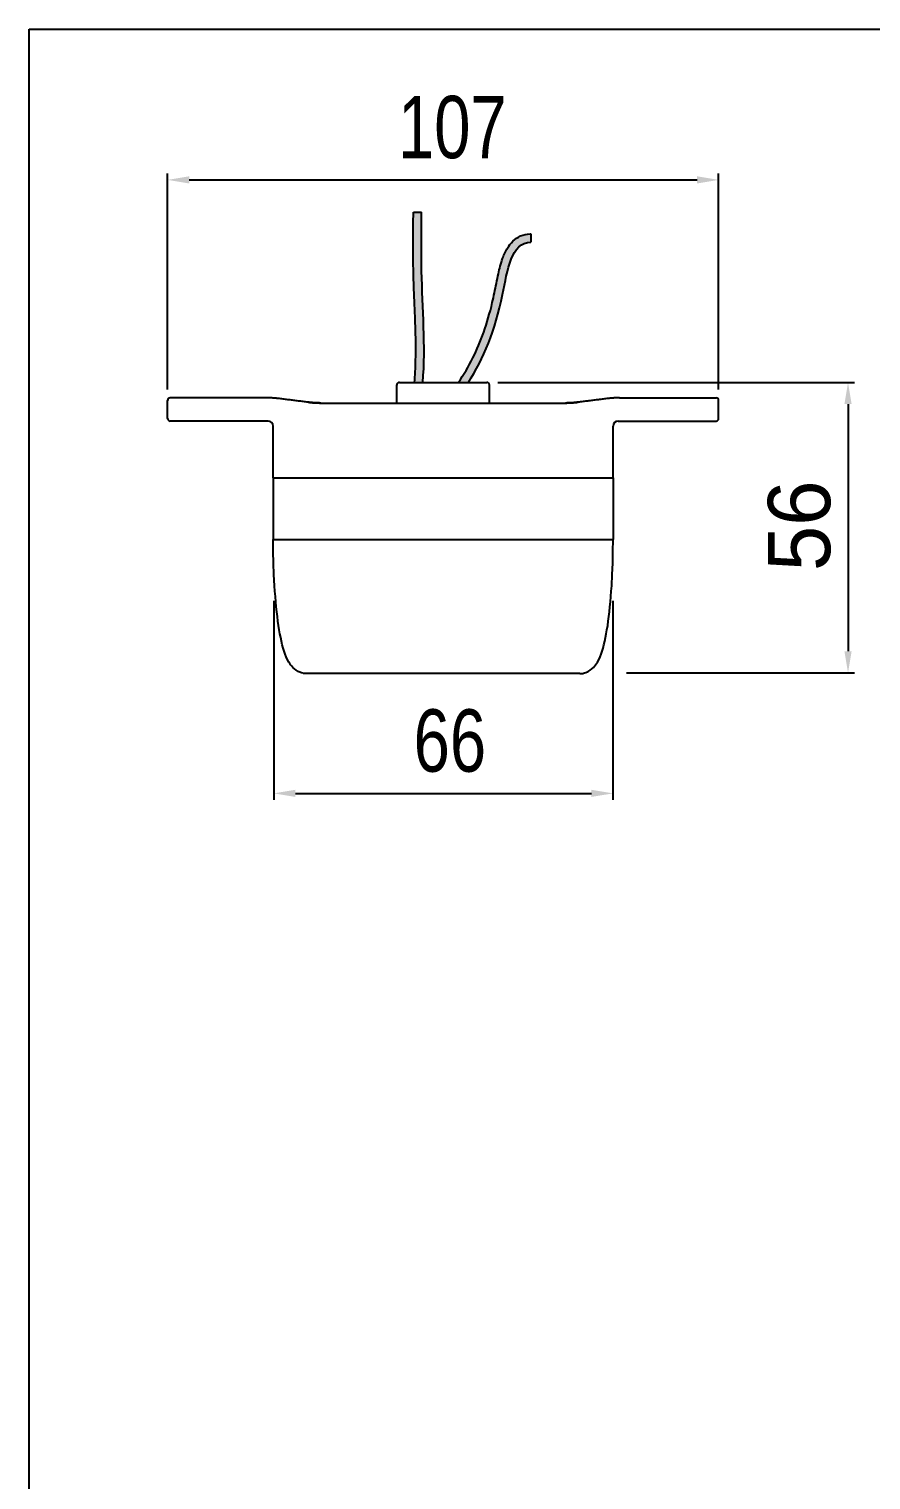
# Model space of a CAD drawing. Header units: millimetres. Extents: x 30232679 to 30326002, y -948068 to -920528.
# Drawn here: x 30289215 to 30292841, y -928968 to -922723 of the extents above; entities that cross this region are included whole.
import ezdxf

# ---------------------------------------------------------------- set-up
doc = ezdxf.new("R2010")
doc.units = ezdxf.units.MM
doc.header["$LTSCALE"] = 600
doc.header["$MEASUREMENT"] = 0
doc.layers.get('0').update_dxf_attribs({"linetype": 'CONTINUOUS'})
doc.layers.add('PARKING', color=7, linetype='CONTINUOUS')
doc.styles.add('돋움', font='Dotum.ttf')

msp = doc.modelspace()

# ---------------------------------------------------------------- hatches: boundary and pattern name
at = {"layer": 'PARKING', "linetype": 'Continuous'}
h = msp.add_hatch(color=256, dxfattribs=at)
edge = h.paths.add_edge_path()
edge.add_spline(control_points=[(30290870.4, -923512.2), (30290869.9, -923552.7), (30290869.4, -923593.3), (30290869.2, -923666.1), (30290869.3, -923698.2), (30290870.2, -923762.6), (30290871, -923795), (30290873.8, -923871.8), (30290875.7, -923916.1), (30290879.8, -924024.8), (30290881.5, -924088.7), (30290879.4, -924182.8), (30290878, -924213.7), (30290875.5, -924244.4)], knot_values=[34.6467, 34.6467, 34.6467, 34.6467, 40.137055, 40.137055, 44.452181, 44.452181, 48.767307, 48.767307, 54.724734, 54.724734, 63.431233, 63.431233, 67.73776, 67.73776, 67.73776, 67.73776], degree=3, periodic=0)
edge.add_line((30290875.5, -924244.5), (30290911.1, -924244.5))
edge.add_spline(control_points=[(30290911.1, -924244.4), (30290923.4, -924087.2), (30290902.2, -923840), (30290904.9, -923596.7), (30290905.8, -923512.2)], knot_values=[34.776368, 34.776368, 34.776368, 34.776368, 56.30197, 67.756206, 67.756206, 67.756206, 67.756206], degree=3, periodic=0)
edge.add_line((30290905.8, -923512.2), (30290870.4, -923512.2))
h = msp.add_hatch(color=256, dxfattribs=at)
edge = h.paths.add_edge_path()
edge.add_spline(control_points=[(30291106.9, -924244.4), (30291173.5, -924142.9), (30291253.9, -923941.5), (30291290.9, -923641), (30291376.2, -923641)], knot_values=[44.104277, 44.104277, 44.104277, 44.104277, 61.345862, 72.889196, 72.889196, 72.889196, 72.889196], degree=3, periodic=0)
edge.add_line((30291376.2, -923641), (30291376.2, -923605.5))
edge.add_spline(control_points=[(30291376.2, -923605.5), (30291375.1, -923605.5), (30291374.1, -923605.5), (30291358.6, -923605.9), (30291344.7, -923608.9), (30291319.6, -923619.7), (30291308.5, -923627.4), (30291289.8, -923645.3), (30291282.1, -923655.5), (30291266.9, -923680.4), (30291260.2, -923695.6), (30291247.1, -923732.5), (30291241.3, -923754.7), (30291230.2, -923804.5), (30291225, -923832.2), (30291216.6, -923872.9), (30291213.4, -923887.1), (30291188.4, -923992.5), (30291160.8, -924070.2), (30291108, -924176.4), (30291087.1, -924211.4), (30291064.1, -924244.4)], knot_values=[42.939216, 42.939216, 42.939216, 42.939216, 43.043756, 43.043756, 44.453313, 44.453313, 45.86287, 45.86287, 47.272427, 47.272427, 49.111082, 49.111082, 51.527429, 51.527429, 54.462027, 54.462027, 56.102441, 56.102441, 66.896007, 66.896007, 72.889196, 72.889196, 72.889196, 72.889196], degree=3, periodic=0)
edge.add_line((30291064, -924244.5), (30291106.8, -924244.5))

# ---------------------------------------------------------------- linework, layer by layer
at = {"color": 1}
for p, q in [((30289811.8, -924275.4, 14196.4), (30289811.8, -923344.9, 14196.4)), ((30289905, -923372.8, 14196.4), (30292091.7, -923372.8, 14196.4)), ((30292184.8, -924275.4, 14196.4), (30292184.8, -923344.9, 14196.4)), ((30291233.4, -924244.5, 14196.4), (30292769.9, -924244.5, 14196.4)), ((30292742, -924337.7, 14196.4), (30292742, -925401.6, 14196.4)), ((30290268.9, -925184.9, 14196.4), (30290268.9, -926041.1, 14196.4)), ((30291729.8, -925184.9, 14196.4), (30291729.8, -926041.1, 14196.4)), ((30291788.6, -925494.7, 14196.4), (30292769.9, -925494.7, 14196.4)), ((30290362.1, -926013.2, 14196.4), (30291636.6, -926013.2, 14196.4))]:
    msp.add_line(p, q, dxfattribs=at)
at = {"color": 2}
msp.add_line((30290870.4, -923512.2, 14196.4), (30290905.8, -923512.2, 14196.4), dxfattribs=at)
at = {"color": 1}
for points in [[(30289905, -923357.3, 14196.4), (30289905, -923388.3, 14196.4), (30289811.8, -923372.8, 14196.4)], [(30292091.7, -923357.3, 14196.4), (30292091.7, -923388.3, 14196.4), (30292184.8, -923372.8, 14196.4)], [(30292726.5, -924337.7, 14196.4), (30292757.5, -924337.7, 14196.4), (30292742, -924244.5, 14196.4)], [(30292726.5, -925401.6, 14196.4), (30292757.5, -925401.6, 14196.4), (30292742, -925494.7, 14196.4)], [(30290362.1, -925997.7, 14196.4), (30290362.1, -926028.7, 14196.4), (30290268.9, -926013.2, 14196.4)], [(30291636.6, -925997.7, 14196.4), (30291636.6, -926028.7, 14196.4), (30291729.8, -926013.2, 14196.4)]]:
    msp.add_solid(points, dxfattribs=at)
at = {"layer": 'PARKING', "color": 3}
for p, q in [((30289215.1, -945972.3), (30289215.1, -922723.5)), ((30289215.1, -922723.5), (30320213.5, -922723.5))]:
    msp.add_line(p, q, dxfattribs=at)
at = {"layer": 'PARKING', "linetype": 'Continuous'}
for p, q in [((30291376.2, -923605.5, 14196.4), (30291376.2, -923641, 14196.4)), ((30290809.8, -924244.5, 14196.4), (30291186.8, -924244.5, 14196.4)), ((30290875.5, -924244.5, 14196.4), (30290911.1, -924244.5, 14196.4)), ((30291064.1, -924244.5, 14196.4), (30291106.9, -924244.5, 14196.4)), ((30290238.9, -924310.9, 14196.4), (30289822.9, -924310.9, 14196.4)), ((30290241.1, -924310.9, 14196.4), (30290238.9, -924310.9, 14196.4)), ((30290243.4, -924310.9, 14196.4), (30290241.1, -924310.9, 14196.4)), ((30290245.7, -924311, 14196.4), (30290243.4, -924310.9, 14196.4)), ((30290248, -924311, 14196.4), (30290245.7, -924311, 14196.4)), ((30290250.3, -924311.1, 14196.4), (30290248, -924311, 14196.4)), ((30290252.6, -924311.1, 14196.4), (30290250.3, -924311.1, 14196.4)), ((30290254.9, -924311.2, 14196.4), (30290252.6, -924311.1, 14196.4)), ((30290257.2, -924311.3, 14196.4), (30290254.9, -924311.2, 14196.4)), ((30290259.5, -924311.4, 14196.4), (30290257.2, -924311.3, 14196.4)), ((30290261.8, -924311.5, 14196.4), (30290259.5, -924311.4, 14196.4)), ((30290264.1, -924311.6, 14196.4), (30290261.8, -924311.5, 14196.4)), ((30290266.4, -924311.8, 14196.4), (30290264.1, -924311.6, 14196.4)), ((30290268.6, -924311.9, 14196.4), (30290266.4, -924311.8, 14196.4)), ((30290270.9, -924312.1, 14196.4), (30290268.6, -924311.9, 14196.4)), ((30290273.2, -924312.2, 14196.4), (30290270.9, -924312.1, 14196.4)), ((30290798.7, -924333.1, 14196.4), (30290798.7, -924255.5, 14196.4)), ((30291197.9, -924333.1, 14196.4), (30291197.9, -924255.5, 14196.4)), ((30291725.7, -924312.1, 14196.4), (30291723.4, -924312.2, 14196.4)), ((30291728, -924311.9, 14196.4), (30291725.7, -924312.1, 14196.4)), ((30291730.3, -924311.8, 14196.4), (30291728, -924311.9, 14196.4)), ((30291732.6, -924311.6, 14196.4), (30291730.3, -924311.8, 14196.4)), ((30291734.9, -924311.5, 14196.4), (30291732.6, -924311.6, 14196.4)), ((30291737.2, -924311.4, 14196.4), (30291734.9, -924311.5, 14196.4)), ((30291739.5, -924311.3, 14196.4), (30291737.2, -924311.4, 14196.4)), ((30291741.8, -924311.2, 14196.4), (30291739.5, -924311.3, 14196.4)), ((30291744.1, -924311.1, 14196.4), (30291741.8, -924311.2, 14196.4)), ((30291746.3, -924311.1, 14196.4), (30291744.1, -924311.1, 14196.4)), ((30291748.6, -924311, 14196.4), (30291746.3, -924311.1, 14196.4)), ((30291750.9, -924311, 14196.4), (30291748.6, -924311, 14196.4)), ((30291753.2, -924310.9, 14196.4), (30291750.9, -924311, 14196.4)), ((30291755.5, -924310.9, 14196.4), (30291753.2, -924310.9, 14196.4)), ((30291757.8, -924310.9, 14196.4), (30291755.5, -924310.9, 14196.4)), ((30291757.8, -924310.9, 14196.4), (30292173.7, -924310.9, 14196.4)), ((30289811.8, -924399.6, 14196.4), (30289811.8, -924322, 14196.4)), ((30290275.5, -924312.4, 14196.4), (30290273.2, -924312.2, 14196.4)), ((30290277.8, -924312.6, 14196.4), (30290275.5, -924312.4, 14196.4)), ((30290280.1, -924312.8, 14196.4), (30290277.8, -924312.6, 14196.4)), ((30290282.4, -924313.1, 14196.4), (30290280.1, -924312.8, 14196.4)), ((30290284.7, -924313.3, 14196.4), (30290282.4, -924313.1, 14196.4)), ((30290287, -924313.5, 14196.4), (30290284.7, -924313.3, 14196.4)), ((30290289.3, -924313.8, 14196.4), (30290287, -924313.5, 14196.4)), ((30290291.6, -924314.1, 14196.4), (30290289.3, -924313.8, 14196.4)), ((30290293.9, -924314.3, 14196.4), (30290291.6, -924314.1, 14196.4)), ((30290298.9, -924315, 14196.4), (30290293.9, -924314.3, 14196.4)), ((30290304, -924315.6, 14196.4), (30290298.9, -924315, 14196.4)), ((30290309.1, -924316.2, 14196.4), (30290304, -924315.6, 14196.4)), ((30290314.2, -924316.9, 14196.4), (30290309.1, -924316.2, 14196.4)), ((30290319.3, -924317.5, 14196.4), (30290314.2, -924316.9, 14196.4)), ((30290324.3, -924318.1, 14196.4), (30290319.3, -924317.5, 14196.4)), ((30290329.4, -924318.8, 14196.4), (30290324.3, -924318.1, 14196.4)), ((30290334.5, -924319.4, 14196.4), (30290329.4, -924318.8, 14196.4)), ((30290339.6, -924320.1, 14196.4), (30290334.5, -924319.4, 14196.4)), ((30290344.7, -924320.7, 14196.4), (30290339.6, -924320.1, 14196.4)), ((30290349.8, -924321.3, 14196.4), (30290344.7, -924320.7, 14196.4)), ((30290355, -924322, 14196.4), (30290349.8, -924321.3, 14196.4)), ((30290360.1, -924322.6, 14196.4), (30290355, -924322, 14196.4)), ((30290365.2, -924323.3, 14196.4), (30290360.1, -924322.6, 14196.4)), ((30290370.3, -924323.9, 14196.4), (30290365.2, -924323.3, 14196.4)), ((30290375.4, -924324.5, 14196.4), (30290370.3, -924323.9, 14196.4)), ((30290380.5, -924325.2, 14196.4), (30290375.4, -924324.5, 14196.4)), ((30290385.7, -924325.8, 14196.4), (30290380.5, -924325.2, 14196.4)), ((30290390.8, -924326.5, 14196.4), (30290385.7, -924325.8, 14196.4)), ((30290395.9, -924327.1, 14196.4), (30290390.8, -924326.5, 14196.4)), ((30290401.1, -924327.7, 14196.4), (30290395.9, -924327.1, 14196.4)), ((30290406.2, -924328.4, 14196.4), (30290401.1, -924327.7, 14196.4)), ((30290411.3, -924329, 14196.4), (30290406.2, -924328.4, 14196.4)), ((30290416.5, -924329.7, 14196.4), (30290411.3, -924329, 14196.4)), ((30290416.5, -924329.7, 14196.4), (30290418.8, -924329.9, 14196.4)), ((30290418.8, -924329.9, 14196.4), (30290416.5, -924329.7, 14196.4)), ((30290418.8, -924329.9, 14196.4), (30290421.1, -924330.2, 14196.4)), ((30290421, -924330.2, 14196.4), (30290418.8, -924329.9, 14196.4)), ((30290423.3, -924330.5, 14196.4), (30290421, -924330.2, 14196.4)), ((30290421.1, -924330.2, 14196.4), (30290423.3, -924330.5, 14196.4)), ((30290423.3, -924330.5, 14196.4), (30290425.6, -924330.7, 14196.4)), ((30290425.6, -924330.7, 14196.4), (30290423.3, -924330.5, 14196.4)), ((30290425.6, -924330.7, 14196.4), (30290427.9, -924330.9, 14196.4)), ((30290427.9, -924330.9, 14196.4), (30290425.6, -924330.7, 14196.4)), ((30290427.9, -924330.9, 14196.4), (30290430.2, -924331.2, 14196.4)), ((30290430.2, -924331.2, 14196.4), (30290427.9, -924330.9, 14196.4)), ((30290430.2, -924331.2, 14196.4), (30290432.5, -924331.4, 14196.4)), ((30290432.5, -924331.4, 14196.4), (30290430.2, -924331.2, 14196.4)), ((30290432.5, -924331.4, 14196.4), (30290434.8, -924331.6, 14196.4)), ((30290434.7, -924331.6, 14196.4), (30290432.5, -924331.4, 14196.4)), ((30290437, -924331.7, 14196.4), (30290434.7, -924331.6, 14196.4)), ((30290434.8, -924331.6, 14196.4), (30290437.1, -924331.8, 14196.4)), ((30290439.3, -924331.9, 14196.4), (30290437, -924331.7, 14196.4)), ((30290437.1, -924331.8, 14196.4), (30290439.4, -924331.9, 14196.4)), ((30290441.6, -924332.1, 14196.4), (30290439.3, -924331.9, 14196.4)), ((30290439.4, -924331.9, 14196.4), (30290441.7, -924332.1, 14196.4)), ((30290443.9, -924332.2, 14196.4), (30290441.6, -924332.1, 14196.4)), ((30290441.7, -924332.1, 14196.4), (30290443.9, -924332.2, 14196.4)), ((30290443.9, -924332.2, 14196.4), (30290446.2, -924332.4, 14196.4)), ((30290446.2, -924332.4, 14196.4), (30290443.9, -924332.2, 14196.4)), ((30290446.2, -924332.4, 14196.4), (30290448.5, -924332.5, 14196.4)), ((30290448.5, -924332.5, 14196.4), (30290446.2, -924332.4, 14196.4)), ((30290448.5, -924332.5, 14196.4), (30290450.8, -924332.6, 14196.4)), ((30290450.8, -924332.6, 14196.4), (30290448.5, -924332.5, 14196.4)), ((30290450.8, -924332.6, 14196.4), (30290453.1, -924332.7, 14196.4)), ((30290453.1, -924332.7, 14196.4), (30290450.8, -924332.6, 14196.4)), ((30290453.1, -924332.7, 14196.4), (30290455.4, -924332.8, 14196.4)), ((30290455.4, -924332.8, 14196.4), (30290453.1, -924332.7, 14196.4)), ((30290455.4, -924332.8, 14196.4), (30290457.7, -924332.9, 14196.4)), ((30290457.7, -924332.9, 14196.4), (30290455.4, -924332.8, 14196.4)), ((30290457.7, -924332.9, 14196.4), (30290460, -924332.9, 14196.4)), ((30290460, -924332.9, 14196.4), (30290457.7, -924332.9, 14196.4)), ((30290460, -924332.9, 14196.4), (30290462.3, -924333, 14196.4)), ((30290462.3, -924333, 14196.4), (30290460, -924332.9, 14196.4)), ((30290462.3, -924333, 14196.4), (30290464.6, -924333, 14196.4)), ((30290464.6, -924333, 14196.4), (30290462.3, -924333, 14196.4)), ((30290464.6, -924333, 14196.4), (30290466.9, -924333.1, 14196.4)), ((30290466.9, -924333.1, 14196.4), (30290464.6, -924333, 14196.4)), ((30290466.9, -924333.1, 14196.4), (30290469.2, -924333.1, 14196.4)), ((30290469.2, -924333.1, 14196.4), (30290466.9, -924333.1, 14196.4)), ((30290469.2, -924333.1, 14196.4), (30290471.5, -924333.1, 14196.4)), ((30290471.5, -924333.1, 14196.4), (30290469.2, -924333.1, 14196.4)), ((30290471.5, -924333.1, 14196.4), (30291525.1, -924333.1, 14196.4)), ((30291525.1, -924333.1, 14196.4), (30291527.4, -924333.1, 14196.4)), ((30291527.4, -924333.1, 14196.4), (30291525.1, -924333.1, 14196.4)), ((30291527.4, -924333.1, 14196.4), (30291529.7, -924333.1, 14196.4)), ((30291529.7, -924333.1, 14196.4), (30291527.4, -924333.1, 14196.4)), ((30291529.7, -924333.1, 14196.4), (30291532, -924333, 14196.4)), ((30291532, -924333, 14196.4), (30291529.7, -924333.1, 14196.4)), ((30291532, -924333, 14196.4), (30291534.3, -924333, 14196.4)), ((30291534.3, -924333, 14196.4), (30291532, -924333, 14196.4)), ((30291534.3, -924333, 14196.4), (30291536.6, -924332.9, 14196.4)), ((30291536.7, -924332.9, 14196.4), (30291534.3, -924333, 14196.4)), ((30291536.6, -924332.9, 14196.4), (30291538.9, -924332.9, 14196.4)), ((30291539, -924332.9, 14196.4), (30291536.7, -924332.9, 14196.4)), ((30291538.9, -924332.9, 14196.4), (30291541.2, -924332.8, 14196.4)), ((30291541.3, -924332.8, 14196.4), (30291539, -924332.9, 14196.4)), ((30291541.2, -924332.8, 14196.4), (30291543.5, -924332.7, 14196.4)), ((30291543.5, -924332.7, 14196.4), (30291541.3, -924332.8, 14196.4)), ((30291543.5, -924332.7, 14196.4), (30291545.8, -924332.6, 14196.4)), ((30291545.8, -924332.6, 14196.4), (30291543.5, -924332.7, 14196.4)), ((30291545.8, -924332.6, 14196.4), (30291548.1, -924332.5, 14196.4)), ((30291548.1, -924332.5, 14196.4), (30291545.8, -924332.6, 14196.4)), ((30291548.1, -924332.5, 14196.4), (30291550.4, -924332.4, 14196.4)), ((30291550.4, -924332.4, 14196.4), (30291548.1, -924332.5, 14196.4)), ((30291550.4, -924332.4, 14196.4), (30291552.7, -924332.2, 14196.4)), ((30291552.7, -924332.2, 14196.4), (30291550.4, -924332.4, 14196.4)), ((30291552.7, -924332.2, 14196.4), (30291555, -924332.1, 14196.4)), ((30291555, -924332.1, 14196.4), (30291552.7, -924332.2, 14196.4)), ((30291555, -924332.1, 14196.4), (30291557.3, -924331.9, 14196.4)), ((30291557.3, -924331.9, 14196.4), (30291555, -924332.1, 14196.4)), ((30291559.6, -924331.7, 14196.4), (30291557.3, -924331.9, 14196.4)), ((30291557.3, -924331.9, 14196.4), (30291559.6, -924331.8, 14196.4)), ((30291559.6, -924331.8, 14196.4), (30291561.9, -924331.6, 14196.4)), ((30291561.9, -924331.6, 14196.4), (30291559.6, -924331.7, 14196.4)), ((30291561.9, -924331.6, 14196.4), (30291564.2, -924331.4, 14196.4)), ((30291564.2, -924331.4, 14196.4), (30291561.9, -924331.6, 14196.4)), ((30291564.2, -924331.4, 14196.4), (30291566.4, -924331.2, 14196.4)), ((30291566.5, -924331.2, 14196.4), (30291564.2, -924331.4, 14196.4)), ((30291566.4, -924331.2, 14196.4), (30291568.7, -924330.9, 14196.4)), ((30291568.8, -924330.9, 14196.4), (30291566.5, -924331.2, 14196.4)), ((30291568.7, -924330.9, 14196.4), (30291571, -924330.7, 14196.4)), ((30291571, -924330.7, 14196.4), (30291568.8, -924330.9, 14196.4)), ((30291571, -924330.7, 14196.4), (30291573.3, -924330.5, 14196.4)), ((30291573.3, -924330.5, 14196.4), (30291571, -924330.7, 14196.4)), ((30291573.3, -924330.5, 14196.4), (30291575.6, -924330.2, 14196.4)), ((30291575.6, -924330.2, 14196.4), (30291573.3, -924330.5, 14196.4)), ((30291575.6, -924330.2, 14196.4), (30291577.9, -924329.9, 14196.4)), ((30291577.9, -924329.9, 14196.4), (30291575.6, -924330.2, 14196.4)), ((30291577.9, -924329.9, 14196.4), (30291580.2, -924329.7, 14196.4)), ((30291580.2, -924329.7, 14196.4), (30291577.9, -924329.9, 14196.4)), ((30291585.3, -924329, 14196.4), (30291580.2, -924329.7, 14196.4)), ((30291590.4, -924328.4, 14196.4), (30291585.3, -924329, 14196.4)), ((30291595.6, -924327.7, 14196.4), (30291590.4, -924328.4, 14196.4)), ((30291600.7, -924327.1, 14196.4), (30291595.6, -924327.7, 14196.4)), ((30291605.8, -924326.5, 14196.4), (30291600.7, -924327.1, 14196.4)), ((30291611, -924325.8, 14196.4), (30291605.8, -924326.5, 14196.4)), ((30291616.1, -924325.2, 14196.4), (30291611, -924325.8, 14196.4)), ((30291621.2, -924324.5, 14196.4), (30291616.1, -924325.2, 14196.4)), ((30291626.3, -924323.9, 14196.4), (30291621.2, -924324.5, 14196.4)), ((30291631.5, -924323.3, 14196.4), (30291626.3, -924323.9, 14196.4)), ((30291636.6, -924322.6, 14196.4), (30291631.5, -924323.3, 14196.4)), ((30291641.7, -924322, 14196.4), (30291636.6, -924322.6, 14196.4)), ((30291646.8, -924321.3, 14196.4), (30291641.7, -924322, 14196.4)), ((30291651.9, -924320.7, 14196.4), (30291646.8, -924321.3, 14196.4)), ((30291657, -924320.1, 14196.4), (30291651.9, -924320.7, 14196.4)), ((30291662.1, -924319.4, 14196.4), (30291657, -924320.1, 14196.4)), ((30291667.2, -924318.8, 14196.4), (30291662.1, -924319.4, 14196.4)), ((30291672.3, -924318.1, 14196.4), (30291667.2, -924318.8, 14196.4)), ((30291677.4, -924317.5, 14196.4), (30291672.3, -924318.1, 14196.4)), ((30291682.5, -924316.9, 14196.4), (30291677.4, -924317.5, 14196.4)), ((30291687.6, -924316.2, 14196.4), (30291682.5, -924316.9, 14196.4)), ((30291692.6, -924315.6, 14196.4), (30291687.6, -924316.2, 14196.4)), ((30291697.7, -924315, 14196.4), (30291692.6, -924315.6, 14196.4)), ((30291702.8, -924314.3, 14196.4), (30291697.7, -924315, 14196.4)), ((30291705.1, -924314.1, 14196.4), (30291702.8, -924314.3, 14196.4)), ((30291707.4, -924313.8, 14196.4), (30291705.1, -924314.1, 14196.4)), ((30291709.6, -924313.5, 14196.4), (30291707.4, -924313.8, 14196.4)), ((30291711.9, -924313.3, 14196.4), (30291709.6, -924313.5, 14196.4)), ((30291714.2, -924313.1, 14196.4), (30291711.9, -924313.3, 14196.4)), ((30291716.5, -924312.8, 14196.4), (30291714.2, -924313.1, 14196.4)), ((30291718.8, -924312.6, 14196.4), (30291716.5, -924312.8, 14196.4)), ((30291721.1, -924312.4, 14196.4), (30291718.8, -924312.6, 14196.4)), ((30291723.4, -924312.2, 14196.4), (30291721.1, -924312.4, 14196.4)), ((30292184.8, -924399.6, 14196.4), (30292184.8, -924322, 14196.4)), ((30290244.3, -924410.7, 14196.4), (30289822.9, -924410.7, 14196.4)), ((30290266.5, -924654.7, 14196.4), (30290266.5, -924432.9, 14196.4)), ((30291730.2, -924654.7, 14196.4), (30291730.2, -924432.9, 14196.4)), ((30291752.3, -924410.7, 14196.4), (30292173.7, -924410.7, 14196.4)), ((30290266.5, -924654.7, 14196.4), (30291730.2, -924654.7, 14196.4)), ((30290266.5, -924654.7, 14196.4), (30290266.5, -924920.8, 14196.4)), ((30291730.2, -924654.7, 14196.4), (30291730.2, -924920.8, 14196.4)), ((30290266.5, -924920.8, 14196.4), (30291730.2, -924920.8, 14196.4)), ((30290266.9, -924971.6, 14196.4), (30290266.5, -924920.8, 14196.4)), ((30291729.8, -924971.6, 14196.4), (30291730.2, -924920.8, 14196.4)), ((30290268, -925022, 14196.4), (30290266.9, -924971.6, 14196.4)), ((30291728.7, -925022, 14196.4), (30291729.8, -924971.6, 14196.4)), ((30290269.9, -925071.4, 14196.4), (30290268, -925022, 14196.4)), ((30291726.8, -925071.4, 14196.4), (30291728.7, -925022, 14196.4)), ((30290272.5, -925119.5, 14196.4), (30290269.9, -925071.4, 14196.4)), ((30290274, -925143, 14196.4), (30290272.5, -925119.5, 14196.4)), ((30291722.6, -925143, 14196.4), (30291724.2, -925119.5, 14196.4)), ((30291724.2, -925119.5, 14196.4), (30291726.8, -925071.4, 14196.4)), ((30290275.8, -925165.9, 14196.4), (30290274, -925143, 14196.4)), ((30290277.7, -925188.3, 14196.4), (30290275.8, -925165.9, 14196.4)), ((30291718.9, -925188.3, 14196.4), (30291720.9, -925165.9, 14196.4)), ((30291720.9, -925165.9, 14196.4), (30291722.6, -925143, 14196.4)), ((30290279.8, -925210, 14196.4), (30290277.7, -925188.3, 14196.4)), ((30290282, -925231.2, 14196.4), (30290279.8, -925210, 14196.4)), ((30290284.5, -925251.7, 14196.4), (30290282, -925231.2, 14196.4)), ((30291712.2, -925251.7, 14196.4), (30291714.6, -925231.2, 14196.4)), ((30291714.6, -925231.2, 14196.4), (30291716.9, -925210, 14196.4)), ((30291716.9, -925210, 14196.4), (30291718.9, -925188.3, 14196.4)), ((30290287.1, -925271.5, 14196.4), (30290284.5, -925251.7, 14196.4)), ((30290289.8, -925290.5, 14196.4), (30290287.1, -925271.5, 14196.4)), ((30290292.7, -925308.8, 14196.4), (30290289.8, -925290.5, 14196.4)), ((30290295.7, -925326.2, 14196.4), (30290292.7, -925308.8, 14196.4)), ((30291700.9, -925326.2, 14196.4), (30291704, -925308.8, 14196.4)), ((30291704, -925308.8, 14196.4), (30291706.9, -925290.5, 14196.4)), ((30291706.9, -925290.5, 14196.4), (30291709.6, -925271.5, 14196.4)), ((30291709.6, -925271.5, 14196.4), (30291712.2, -925251.7, 14196.4)), ((30290298.9, -925342.8, 14196.4), (30290295.7, -925326.2, 14196.4)), ((30290302.3, -925358.7, 14196.4), (30290298.9, -925342.8, 14196.4)), ((30290305.9, -925373.7, 14196.4), (30290302.3, -925358.7, 14196.4)), ((30290309.7, -925387.9, 14196.4), (30290305.9, -925373.7, 14196.4)), ((30291686.9, -925387.9, 14196.4), (30291690.7, -925373.7, 14196.4)), ((30291690.7, -925373.7, 14196.4), (30291694.3, -925358.7, 14196.4)), ((30291694.3, -925358.7, 14196.4), (30291697.7, -925342.8, 14196.4)), ((30291697.7, -925342.8, 14196.4), (30291700.9, -925326.2, 14196.4)), ((30290313.7, -925401.3, 14196.4), (30290309.7, -925387.9, 14196.4)), ((30290318, -925414, 14196.4), (30290313.7, -925401.3, 14196.4)), ((30290322.7, -925426.2, 14196.4), (30290318, -925414, 14196.4)), ((30290328, -925437.8, 14196.4), (30290322.7, -925426.2, 14196.4)), ((30291668.6, -925437.8, 14196.4), (30291673.9, -925426.2, 14196.4)), ((30291673.9, -925426.2, 14196.4), (30291678.7, -925414, 14196.4)), ((30291678.7, -925414, 14196.4), (30291682.9, -925401.3, 14196.4)), ((30291682.9, -925401.3, 14196.4), (30291686.9, -925387.9, 14196.4)), ((30290334.2, -925449.2, 14196.4), (30290328, -925437.8, 14196.4)), ((30290337.7, -925454.9, 14196.4), (30290334.2, -925449.2, 14196.4)), ((30290341.7, -925460.5, 14196.4), (30290337.7, -925454.9, 14196.4)), ((30290346.2, -925466.2, 14196.4), (30290341.7, -925460.5, 14196.4)), ((30290351.5, -925472, 14196.4), (30290346.2, -925466.2, 14196.4)), ((30290357.7, -925477.7, 14196.4), (30290351.5, -925472, 14196.4)), ((30290365, -925483.3, 14196.4), (30290357.7, -925477.7, 14196.4)), ((30290373.6, -925488.5, 14196.4), (30290365, -925483.3, 14196.4)), ((30290383.7, -925492.9, 14196.4), (30290373.6, -925488.5, 14196.4)), ((30290389, -925494.7, 14196.4), (30290383.7, -925492.9, 14196.4)), ((30290393.6, -925496.2, 14196.4), (30290389, -925494.7, 14196.4)), ((30290396.3, -925496.8, 14196.4), (30290393.6, -925496.2, 14196.4)), ((30290399.6, -925497.2, 14196.4), (30290396.3, -925496.8, 14196.4)), ((30290403.8, -925497.5, 14196.4), (30290399.6, -925497.2, 14196.4)), ((30290409.2, -925497.5, 14196.4), (30290403.8, -925497.5, 14196.4)), ((30291587.5, -925497.5, 14196.4), (30290409.2, -925497.5, 14196.4)), ((30291587.5, -925497.5, 14196.4), (30291592.9, -925497.5, 14196.4)), ((30291592.9, -925497.5, 14196.4), (30291597.1, -925497.2, 14196.4)), ((30291597.1, -925497.2, 14196.4), (30291600.4, -925496.8, 14196.4)), ((30291600.4, -925496.8, 14196.4), (30291603.1, -925496.2, 14196.4)), ((30291603.1, -925496.2, 14196.4), (30291607.7, -925494.7, 14196.4)), ((30291607.7, -925494.7, 14196.4), (30291612.9, -925492.9, 14196.4)), ((30291612.9, -925492.9, 14196.4), (30291623, -925488.5, 14196.4)), ((30291623, -925488.5, 14196.4), (30291631.7, -925483.3, 14196.4)), ((30291631.7, -925483.3, 14196.4), (30291639, -925477.7, 14196.4)), ((30291639, -925477.7, 14196.4), (30291645.2, -925472, 14196.4)), ((30291645.2, -925472, 14196.4), (30291650.4, -925466.2, 14196.4)), ((30291650.4, -925466.2, 14196.4), (30291655, -925460.5, 14196.4)), ((30291655, -925460.5, 14196.4), (30291659, -925454.9, 14196.4)), ((30291659, -925454.9, 14196.4), (30291662.5, -925449.2, 14196.4)), ((30291662.5, -925449.2, 14196.4), (30291668.6, -925437.8, 14196.4))]:
    msp.add_line(p, q, dxfattribs=at)
for centre, radius, start, end in [((30290809.8, -924255.6, 14196.4), 11.1, 90, 180), ((30291186.8, -924255.6, 14196.4), 11.1, 0, 90), ((30289822.9, -924322, 14196.4), 11.1, 90, 180), ((30292173.7, -924322, 14196.4), 11.1, 0, 90), ((30289822.9, -924399.6, 14196.4), 11.1, 180, 270), ((30290244.3, -924432.9, 14196.4), 22.2, 0, 90), ((30291752.3, -924432.9, 14196.4), 22.2, 90, 180), ((30292173.7, -924399.6, 14196.4), 11.1, 270, 0)]:
    msp.add_arc(centre, radius, start, end, dxfattribs=at)
for points, knots in [([(30290875.5, -924244.4, 14196.4), (30290878, -924213.7, 14196.4), (30290879.4, -924182.8, 14196.4), (30290881.5, -924088.7, 14196.4), (30290879.8, -924024.8, 14196.4), (30290875.7, -923916.1, 14196.4), (30290873.8, -923871.8, 14196.4), (30290871, -923795, 14196.4), (30290870.2, -923762.6, 14196.4), (30290869.3, -923698.2, 14196.4), (30290869.2, -923666.1, 14196.4), (30290869.4, -923593.3, 14196.4), (30290869.9, -923552.7, 14196.4), (30290870.4, -923512.2, 14196.4)], [34.6467, 34.6467, 34.6467, 34.6467, 38.953227, 38.953227, 47.659726, 47.659726, 53.617153, 53.617153, 57.932279, 57.932279, 62.247405, 62.247405, 67.73776, 67.73776, 67.73776, 67.73776]), ([(30290911.1, -924244.4, 14196.4), (30290923.4, -924087.2, 14196.4), (30290902.2, -923840, 14196.4), (30290904.9, -923596.7, 14196.4), (30290905.8, -923512.2, 14196.4)], [34.776368, 34.776368, 34.776368, 34.776368, 56.30197, 67.756206, 67.756206, 67.756206, 67.756206]), ([(30291064.1, -924244.4, 14196.4), (30291087.1, -924211.4, 14196.4), (30291108, -924176.4, 14196.4), (30291160.8, -924070.2, 14196.4), (30291188.4, -923992.5, 14196.4), (30291213.4, -923887.1, 14196.4), (30291216.6, -923872.9, 14196.4), (30291225, -923832.2, 14196.4), (30291230.2, -923804.5, 14196.4), (30291241.3, -923754.7, 14196.4), (30291247.1, -923732.5, 14196.4), (30291260.2, -923695.6, 14196.4), (30291266.9, -923680.4, 14196.4), (30291282.1, -923655.5, 14196.4), (30291289.8, -923645.3, 14196.4), (30291308.5, -923627.4, 14196.4), (30291319.6, -923619.7, 14196.4), (30291344.7, -923608.9, 14196.4), (30291358.6, -923605.9, 14196.4), (30291374.1, -923605.5, 14196.4), (30291375.1, -923605.5, 14196.4), (30291376.2, -923605.5, 14196.4)], [42.939216, 42.939216, 42.939216, 42.939216, 48.932405, 48.932405, 59.725971, 59.725971, 61.366384, 61.366384, 64.300983, 64.300983, 66.717329, 66.717329, 68.555985, 68.555985, 69.965542, 69.965542, 71.375098, 71.375098, 72.784655, 72.784655, 72.889196, 72.889196, 72.889196, 72.889196]), ([(30291106.9, -924244.4, 14196.4), (30291173.5, -924142.9, 14196.4), (30291253.9, -923941.5, 14196.4), (30291290.9, -923641, 14196.4), (30291376.2, -923641, 14196.4)], [44.104277, 44.104277, 44.104277, 44.104277, 61.345862, 72.889196, 72.889196, 72.889196, 72.889196])]:
    msp.add_open_spline(points, degree=3, knots=knots, dxfattribs=at)

# ---------------------------------------------------------------- texts
at = {"layer": 'PARKING', "style": '돋움', "width": 0.8}
for s, p in [('107', (30290803.8, -923279.4, 14196.4)), ('66', (30290871.2, -925919.8, 14196.4))]:
    msp.add_text(s, height=268.26, dxfattribs=at).set_placement(p)
at = {"layer": 'PARKING', "style": '돋움'}
msp.add_text('56', height=268.26, rotation=90, dxfattribs=at).set_placement((30292665.2, -925056.7, 14196.4))

doc.saveas('drawing.dxf')
